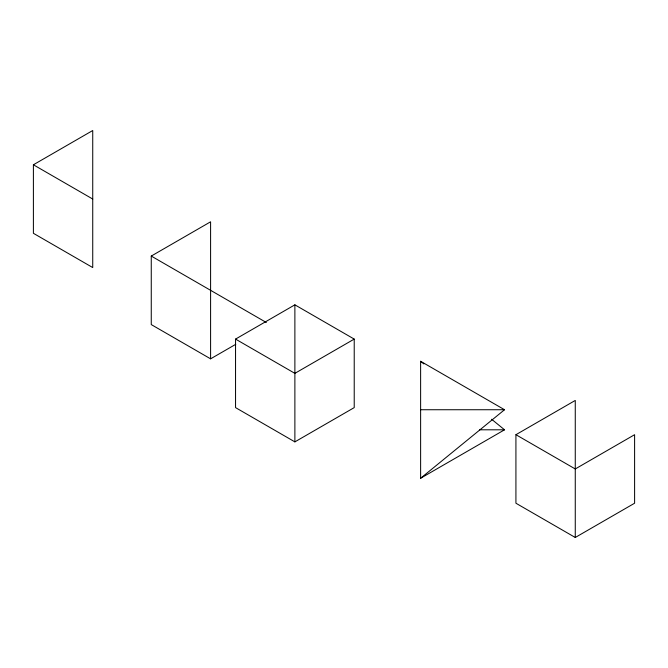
<?xml version="1.0" encoding="UTF-8"?>
<svg xmlns="http://www.w3.org/2000/svg" width="668" height="668" viewBox="0 0 668 668"><rect width="100%" height="100%" fill="white"/><g stroke="black" fill="none" stroke-linecap="round" stroke-linejoin="round"><path stroke-width="1" d="M420.623 478.255L504.54 409.734L420.623 361.279L420.623 478.255L504.54 429.8L491.631 419.262M33.4 164.779L92.735 130.519L92.735 267.559L33.4 233.299L33.4 164.779L92.735 199.039M210.595 358.833L151.26 324.581L151.26 256.061L210.595 221.801L210.595 358.833L235.771 344.304M235.545 339.094L294.88 304.833L354.224 339.094L354.224 407.614L294.88 441.874L235.545 407.614L235.545 339.094L294.88 373.354L354.224 339.094M515.921 434.701L575.265 400.441L575.265 537.481L634.6 503.221L634.6 434.701L575.265 468.961L515.921 434.701L515.921 503.221L575.265 537.481M420.623 409.734L504.54 409.734M479.674 429.8L504.54 429.8M151.26 256.061L266.34 322.502M420.623 361.279L423.846 363.918M294.88 304.833L294.88 441.874"/></g></svg>
